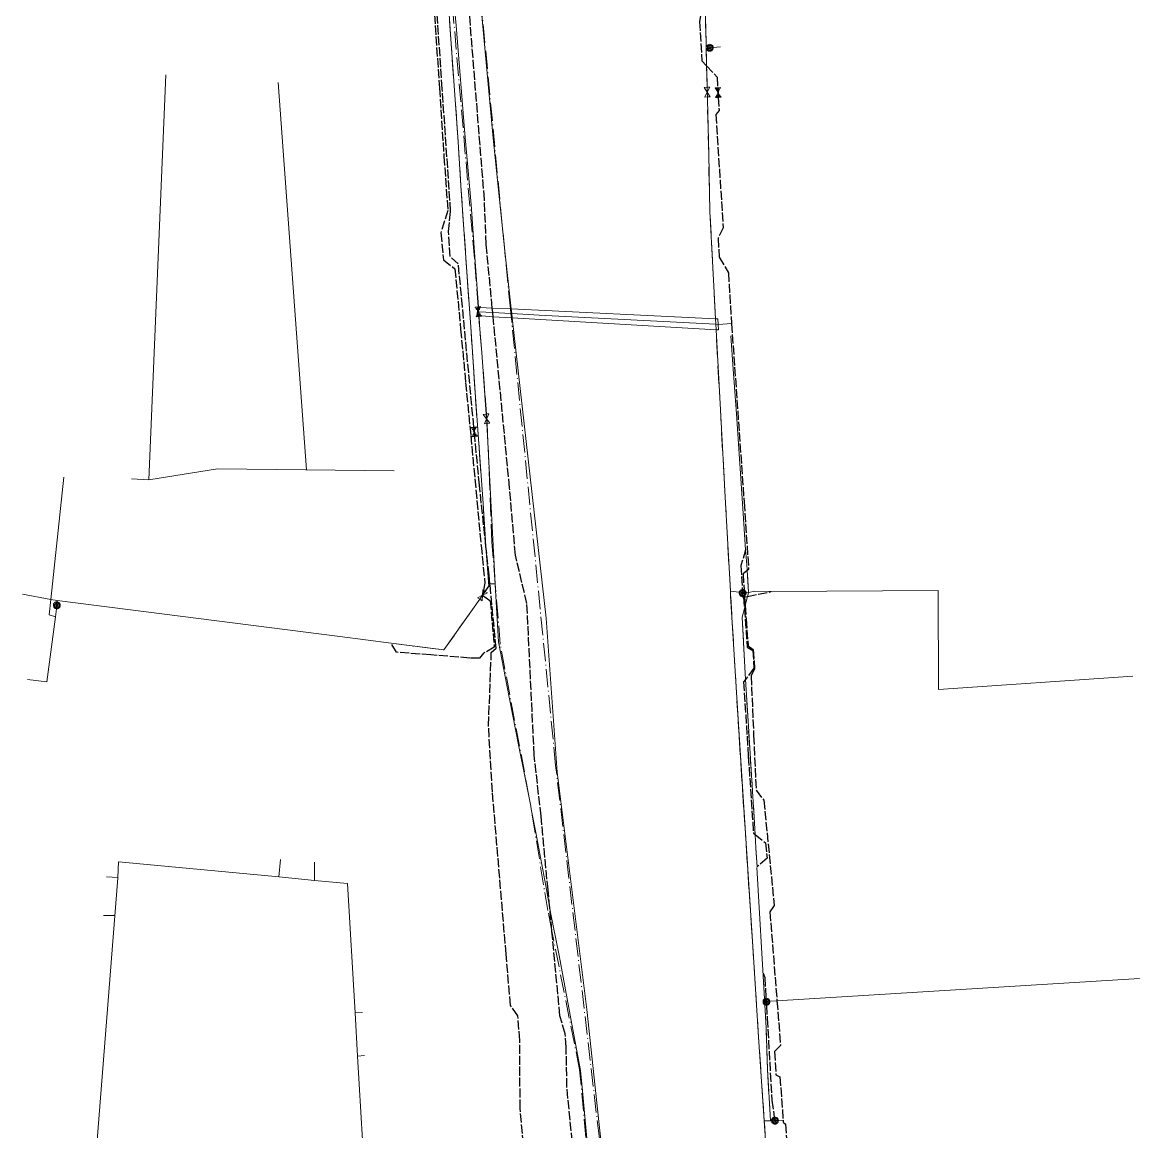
# Model space of a CAD drawing. Header units: metres. Extents: x 105265 to 106214, y 111498 to 118425.
# Drawn here: x 105817.4 to 105973.4, y 117276.9 to 117431.8 of the extents above; entities that cross this region are included whole.
import ezdxf

# ---------------------------------------------------------------- set-up
doc = ezdxf.new("R2010")
doc.units = ezdxf.units.M
doc.linetypes.add('DASHDOT', pattern=[3.556, 2.54, -0.508, 0, -0.508])
doc.linetypes.add('DASHED', pattern=[1.524, 1.27, -0.254])
for name, color, linetype, lineweight in [('30-RED-VANTI-EXIST', 52, 'CONTINUOUS', 13), ('30-RED-VANTI-PROY', 2, 'DASHED', 25), ('30-RED-VANTI-RETIRO', 8, 'DASHDOT', 13), ('30-RED-VANTI-SINCLAS', 9, 'CONTINUOUS', 5)]:
    doc.layers.add(name, color=color, linetype=linetype, lineweight=lineweight)

msp = doc.modelspace()

# ---------------------------------------------------------------- linework, layer by layer
at = {"layer": '30-RED-VANTI-EXIST'}
for points in [[(105881.0763, 117392.0523), (105880.5865, 117398.9737), (105880.0519, 117406.3387), (105879.1589, 117416.7499), (105878.7193, 117422.0229), (105877.9639, 117431.3305), (105876.9845, 117441.6505), (105876.2451, 117447.7645), (105875.658, 117452.6282)], [(105882.1441, 117358.5952), (105882.0235, 117360.2785), (105881.6831, 117365.2581), (105881.1397, 117372.9779), (105880.6733, 117379.4429), (105880.0083, 117389.2535), (105879.5119, 117396.2857), (105879.0597, 117402.9013), (105878.6323, 117408.9655), (105878.2735, 117415.0793), (105877.8877, 117420.3661), (105877.2355, 117429.4261), (105876.7753, 117436.4327), (105876.1145, 117445.8839), (105875.6858, 117452.2173)], [(105884.7629, 117399.8171), (105883.1371, 117415.6235), (105879.9959, 117449.9213)], [(105912.9443, 117425.7066), (105912.8609, 117429.0237), (105912.6776, 117435.9522)], [(105912.8939, 117428.1221), (105912.9122, 117428.1257)], [(105912.9122, 117428.1257), (105913.0549, 117428.1538)], [(105913.0549, 117428.1538), (105913.2346, 117428.1893)], [(105913.2346, 117428.1893), (105913.3937, 117428.2207), (105913.5452, 117428.2354)], [(105913.5452, 117428.2354), (105913.7277, 117428.2527)], [(105913.7277, 117428.2527), (105913.8717, 117428.2672)], [(105913.8717, 117428.2672), (105914.8755, 117428.3649)], [(105913.0196, 117422.7084), (105912.9443, 117425.7066)], [(105835.0887, 117367.8883), (105837.4535, 117424.4481)], [(105857.0749, 117369.3231), (105853.1083, 117423.3877)], [(105913.0357, 117422.0401), (105913.0196, 117422.7084)], [(105913.0368, 117422.0361), (105913.0357, 117422.0401)], [(105913.0495, 117421.3716), (105913.0368, 117422.0361)], [(105914.1838, 117390.3987), (105913.9431, 117394.9603), (105913.3997, 117405.3629), (105913.2333, 117413.3911), (105913.0569, 117420.9927), (105913.0495, 117421.3716)], [(105885.6721, 117391.7695), (105884.7629, 117399.8171)], [(105881.0807, 117391.9902), (105881.0763, 117392.0523)], [(105881.0848, 117391.9313), (105881.0807, 117391.9902)], [(105881.0931, 117391.8144), (105881.0848, 117391.9313)], [(105881.1016, 117391.6951), (105881.0931, 117391.8144)], [(105881.1112, 117391.5593), (105881.1016, 117391.6951)], [(105881.1166, 117391.4833), (105881.1112, 117391.5593)], [(105881.1258, 117391.3526), (105881.1137, 117391.3533)], [(105881.1258, 117391.3526), (105881.1166, 117391.4833)], [(105881.1294, 117391.302), (105881.1258, 117391.3526)], [(105883.0889, 117391.2489), (105881.1258, 117391.3526)], [(105881.1358, 117391.2112), (105881.1294, 117391.302)], [(105881.1454, 117391.0754), (105881.1358, 117391.2112)], [(105881.1539, 117390.956), (105881.1454, 117391.0754)], [(105881.1621, 117390.8391), (105881.1539, 117390.956)], [(105881.1647, 117390.8023), (105881.1621, 117390.8391)], [(105881.1707, 117390.7181), (105881.1647, 117390.8023)], [(105881.5414, 117385.6886), (105881.2573, 117389.4941), (105881.1707, 117390.7181)], [(105885.6247, 117391.1148), (105883.0889, 117391.2489)], [(105885.7467, 117391.1084), (105885.6247, 117391.1148)], [(105885.7467, 117391.1084), (105885.6721, 117391.7695)], [(105885.812, 117390.5309), (105885.7467, 117391.1084)], [(105914.2249, 117389.6189), (105889.5781, 117390.9059), (105885.7467, 117391.1084)], [(105902.9359, 117228.4556), (105902.5695, 117234.9219), (105896.2285, 117293.9471), (105892.0765, 117327.0901), (105890.5517, 117348.5775), (105885.812, 117390.5309)], [(105914.2249, 117389.6189), (105914.1838, 117390.3987)], [(105914.2645, 117388.8696), (105914.2629, 117388.8993), (105914.2249, 117389.6189)], [(105914.5713, 117389.6008), (105914.2249, 117389.6189)], [(105916.4286, 117389.7164), (105914.5887, 117389.5999), (105914.5713, 117389.6008)], [(105916.2667, 117352.3669), (105915.5895, 117364.6685), (105914.8681, 117377.6583), (105914.2645, 117388.8696)], [(105918.3977, 117358.1393), (105918.0487, 117363.2225), (105917.1067, 117377.1145), (105916.6507, 117383.3713), (105916.3069, 117388.0277)], [(105882.1827, 117377.0967), (105881.5414, 117385.6886)], [(105882.2325, 117376.4299), (105882.1827, 117377.0967)], [(105882.268, 117375.7616), (105882.2325, 117376.4299)], [(105882.4053, 117373.1831), (105882.268, 117375.7616)], [(105883.4424, 117353.3933), (105882.8883, 117364.1065), (105882.4053, 117373.1831)], [(105869.3203, 117369.1595), (105844.6513, 117369.4595), (105835.0887, 117367.8883)], [(105821.3869, 117351.2057), (105823.2021, 117368.2865)], [(105835.0887, 117367.8883), (105832.6339, 117368.0497)], [(105882.5403, 117353.0625), (105882.1441, 117358.5952)], [(105918.6046, 117355.229), (105918.5905, 117355.4573), (105918.4261, 117357.6661), (105918.3977, 117358.1393)], [(105918.792, 117352.1993), (105918.6046, 117355.229)], [(105888.3885, 117322.3275), (105887.6171, 117326.3017), (105886.6625, 117330.9167), (105885.0683, 117339.2507), (105883.8945, 117345.2847), (105883.4477, 117353.2907), (105883.4424, 117353.3933)], [(105817.4111, 117351.9643), (105821.3869, 117351.2057)], [(105881.2709, 117351.2465), (105881.6565, 117351.7925)], [(105920.9989, 117278.3942), (105920.1971, 117290.1405), (105919.3355, 117303.5001), (105918.3525, 117318.5577), (105917.3307, 117334.4877), (105916.3037, 117351.7061), (105916.2667, 117352.3669)], [(105917.5116, 117352.2424), (105916.2667, 117352.3669)], [(105917.6572, 117352.2195), (105917.6129, 117352.2323), (105917.5116, 117352.2424)], [(105917.8341, 117352.1663), (105917.6572, 117352.2195)], [(105917.9565, 117352.1298), (105917.8341, 117352.1663)], [(105918.1316, 117352.0776), (105917.9565, 117352.1298)], [(105918.2095, 117352.0898), (105918.1365, 117352.0761), (105918.1316, 117352.0776)], [(105918.3153, 117352.1097), (105918.2095, 117352.0898)], [(105918.459, 117352.1367), (105918.3153, 117352.1097)], [(105918.3264, 117350.3553), (105918.6601, 117351.6355)], [(105918.792, 117352.1993), (105918.459, 117352.1367)], [(105918.6601, 117351.6355), (105918.7949, 117352.1525), (105918.792, 117352.1993)], [(105921.9719, 117352.2993), (105919.6863, 117352.3673), (105918.792, 117352.1993)], [(105921.9719, 117352.2993), (105945.2519, 117352.4537), (105945.3435, 117338.6517), (105972.4443, 117340.5127)], [(105822.0203, 117348.7999), (105821.1573, 117349.0451), (105821.3869, 117351.2057)], [(105821.3869, 117351.2057), (105822.2573, 117351.0397)], [(105822.1832, 117350.0478), (105822.2069, 117350.2291)], [(105822.2069, 117350.2291), (105822.2273, 117350.3855), (105822.2345, 117350.5431)], [(105822.2345, 117350.5431), (105822.2429, 117350.7253)], [(105822.2429, 117350.7253), (105822.2496, 117350.8705)], [(105822.2496, 117350.8705), (105822.2573, 117351.0397)], [(105822.2573, 117351.0397), (105861.7179, 117346.0281), (105868.9195, 117345.0833)], [(105868.9195, 117345.0833), (105876.2641, 117344.1579), (105881.2709, 117351.2465)], [(105918.2234, 117349.9604), (105918.3264, 117350.3553)], [(105818.1093, 117340.0501), (105820.8325, 117339.6991), (105822.0203, 117348.7999)], [(105822.0203, 117348.7999), (105822.1645, 117349.9042)], [(105822.1645, 117349.9042), (105822.1832, 117350.0478)], [(105918.3741, 117340.0541), (105918.2717, 117341.7453), (105917.9081, 117348.7509), (105918.2234, 117349.9604)], [(105919.7238, 117318.3798), (105919.6465, 117319.9583), (105919.2059, 117326.6945), (105918.7259, 117334.2437), (105918.3741, 117340.0541)], [(105891.0425, 117308.1219), (105890.5059, 117311.2245), (105889.0793, 117318.6523), (105888.4631, 117321.9435), (105888.3885, 117322.3275)], [(105920.0091, 117313.8973), (105919.8133, 117316.5519), (105919.7238, 117318.3798)], [(105830.7331, 117312.3705), (105830.8191, 117314.5653), (105853.2233, 117312.4607)], [(105853.4527, 117314.8811), (105853.2233, 117312.4607)], [(105858.1971, 117314.5073), (105858.2229, 117311.9905)], [(105921.0148, 117295.4267), (105919.9799, 117313.7901)], [(105827.3343, 117269.2119), (105830.7319, 117312.3403), (105830.7331, 117312.3705)], [(105829.1815, 117312.4783), (105830.7331, 117312.3705)], [(105853.2233, 117312.4607), (105858.2229, 117311.9905)], [(105858.2229, 117311.9905), (105862.8105, 117311.5595), (105863.8617, 117293.4761)], [(105898.3088, 117248.0384), (105898.0101, 117251.8047), (105897.0413, 117265.0477), (105896.4991, 117272.8959), (105895.6249, 117282.5869), (105895.3597, 117285.4467), (105894.0455, 117292.4273), (105892.3657, 117301.4785), (105891.1473, 117307.5163), (105891.0425, 117308.1219)], [(105828.7225, 117307.1047), (105830.3147, 117307.0641)], [(105973.4057, 117298.2921), (105922.7688, 117295.1693)], [(105921.0262, 117295.231), (105921.0148, 117295.4267)], [(105921.0498, 117294.8122), (105921.0262, 117295.231)], [(105921.0608, 117294.6174), (105921.0498, 117294.8122)], [(105921.2431, 117291.3837), (105921.0608, 117294.6174)], [(105921.455, 117295.0883), (105921.2606, 117295.0763)], [(105921.64, 117295.0997), (105921.455, 117295.0883)], [(105921.7863, 117295.1087), (105921.64, 117295.0997)], [(105922.7688, 117295.1693), (105921.7863, 117295.1087)], [(105864.9167, 117293.5477), (105863.8617, 117293.4761)], [(105863.8617, 117293.4761), (105864.2115, 117287.4571)], [(105921.8643, 117278.4569), (105921.4257, 117285.6379), (105921.2431, 117291.3837)], [(105865.1655, 117287.5227), (105864.2115, 117287.4571)], [(105864.2115, 117287.4571), (105864.8947, 117275.7067)], [(105920.9953, 117278.3941), (105920.9989, 117278.3942)], [(105920.9989, 117278.3942), (105922.0006, 117278.4278)], [(105924.2702, 117219.9787), (105923.9763, 117226.1135), (105923.4231, 117237.6371), (105922.8155, 117249.2295), (105922.1247, 117261.0241), (105921.1859, 117275.6553), (105920.9989, 117278.3942)], [(105922.0006, 117278.4278), (105922.1456, 117278.4327)], [(105922.1456, 117278.4327), (105922.328, 117278.4388)], [(105922.328, 117278.4388), (105922.4588, 117278.4432)], [(105922.4588, 117278.4432), (105922.4859, 117278.4441), (105922.6432, 117278.454)], [(105922.6432, 117278.454), (105922.8259, 117278.4655)], [(105922.8259, 117278.4655), (105922.9706, 117278.4746)], [(105922.9706, 117278.4746), (105923.6256, 117278.516)]]:
    msp.add_lwpolyline(points, dxfattribs=at)
at = {"layer": '30-RED-VANTI-PROY'}
for points in [[(105883.0268, 117391.8966), (105882.1765, 117400.7679), (105881.9243, 117407.0547), (105878.8975, 117444.6351), (105879.1011, 117447.0931), (105878.9751, 117449.0347), (105878.4405, 117450.8797), (105878.1051, 117456.3279), (105877.4629, 117466.4137), (105876.2873, 117483.8307), (105876.226, 117484.7268)], [(105872.9794, 117461.8705), (105873.4567, 117454.6985), (105874.6235, 117437.4031), (105875.6457, 117422.5957), (105876.2687, 117413.0503), (105876.8185, 117405.5005), (105875.8417, 117402.3899), (105876.1989, 117398.6291), (105877.8049, 117397.3845), (105878.6071, 117388.9323), (105879.2915, 117381.5151), (105880.0171, 117374.1031), (105881.4611, 117358.7483), (105881.9939, 117353.4757), (105881.7981, 117352.4988)], [(105880.451, 117375.2721), (105878.8515, 117392.0849), (105878.2821, 117398.0411), (105877.1509, 117399.0689), (105876.9057, 117402.5741), (105877.2115, 117405.4015), (105876.0391, 117422.4923), (105874.3097, 117447.7405), (105873.3905, 117461.8967)], [(105912.6776, 117435.9522), (105911.9703, 117431.8813), (105912.2997, 117426.3903), (105912.9443, 117425.7066)], [(105912.9443, 117425.7066), (105914.4167, 117424.1449), (105914.5018, 117422.6393)], [(105914.5018, 117422.6393), (105914.5087, 117422.5185)], [(105914.5087, 117422.5185), (105914.5153, 117422.4013)], [(105914.5153, 117422.4013), (105914.522, 117422.2821)], [(105914.522, 117422.2821), (105914.5297, 117422.1465)], [(105914.5297, 117422.1465), (105914.5388, 117421.9846)], [(105914.5388, 117421.9846), (105914.5402, 117421.9599)], [(105914.5402, 117421.9599), (105914.5494, 117421.7984)], [(105914.5773, 117421.3054), (105914.6809, 117419.4725), (105914.2337, 117418.9189), (105915.2551, 117403.0995), (105914.5361, 117401.6307), (105914.7139, 117399.0021), (105915.9791, 117396.8063), (105916.4286, 117389.7164)], [(105914.5494, 117421.7984), (105914.5571, 117421.6626)], [(105914.5571, 117421.6626), (105914.5638, 117421.5433)], [(105914.5638, 117421.5433), (105914.5704, 117421.4264)], [(105914.5704, 117421.4264), (105914.5773, 117421.3054)], [(105883.0889, 117391.2489), (105883.0268, 117391.8966)], [(105883.1428, 117390.6868), (105883.0889, 117391.2489)], [(105891.0425, 117308.1219), (105890.8041, 117310.6451), (105889.8261, 117320.9651), (105888.8807, 117329.4449), (105887.8571, 117350.6267), (105886.2523, 117357.4055), (105885.4331, 117366.7929), (105883.1428, 117390.6868)], [(105916.4286, 117389.7164), (105916.4285, 117389.7071), (105918.1781, 117364.7947), (105918.8099, 117355.3907), (105918.6046, 117355.229)], [(105880.4624, 117375.1516), (105880.451, 117375.2721)], [(105880.4735, 117375.0349), (105880.4624, 117375.1516)], [(105880.4848, 117374.9159), (105880.4735, 117375.0349)], [(105880.4977, 117374.7807), (105880.4848, 117374.9159)], [(105880.5102, 117374.6493), (105880.4977, 117374.7807)], [(105880.5179, 117374.5681), (105880.5102, 117374.6493)], [(105880.5308, 117374.4334), (105880.5179, 117374.5681)], [(105880.5436, 117374.298), (105880.5308, 117374.4334)], [(105880.5549, 117374.1791), (105880.5436, 117374.298)], [(105880.566, 117374.0624), (105880.5549, 117374.1791)], [(105880.5775, 117373.9419), (105880.566, 117374.0624)], [(105882.1441, 117358.5952), (105881.2245, 117367.1411), (105880.5775, 117373.9419)], [(105882.6895, 117353.3971), (105882.5729, 117354.6099), (105882.1441, 117358.5952)], [(105918.3977, 117358.1393), (105917.7219, 117355.9273), (105917.9288, 117352.5795)], [(105918.6046, 117355.229), (105918.0287, 117354.7751), (105918.1795, 117352.5365)], [(105882.0419, 117352.3384), (105882.5839, 117353.1063), (105882.6125, 117353.3923), (105882.6895, 117353.3971)], [(105900.6789, 117167.5197), (105900.4445, 117169.3547), (105900.7415, 117170.9163), (105899.2231, 117182.9159), (105895.7885, 117191.5735), (105894.8381, 117207.3105), (105893.0293, 117224.8273), (105891.7749, 117230.7431), (105890.1563, 117246.5495), (105890.7427, 117248.3609), (105890.5759, 117250.5179), (105889.5727, 117250.8435), (105886.9125, 117280.1449), (105886.8453, 117289.6483), (105886.6049, 117293.0969), (105885.5551, 117294.5311), (105884.9605, 117301.6723), (105883.0403, 117324.3557), (105882.4979, 117333.5879), (105882.8893, 117343.7999), (105883.5559, 117344.3865), (105882.6895, 117353.3971)], [(105882.6895, 117353.3971), (105883.4287, 117353.4433)], [(105881.6565, 117351.7925), (105882.7331, 117351.0041), (105883.3009, 117344.5295), (105881.7877, 117343.6845), (105881.2551, 117343.0189), (105879.8683, 117343.0219), (105874.4579, 117343.4729), (105869.6693, 117343.8257), (105868.9195, 117345.0833)], [(105881.7981, 117352.4988), (105881.6565, 117351.7925)], [(105881.6565, 117351.7925), (105882.0419, 117352.3384)], [(105917.9288, 117352.5795), (105917.9377, 117352.4343)], [(105917.9377, 117352.4343), (105917.9483, 117352.2517)], [(105917.9483, 117352.2517), (105917.9565, 117352.1298)], [(105917.9565, 117352.1298), (105917.9684, 117351.9384)], [(105917.9684, 117351.9384), (105917.9797, 117351.7552)], [(105917.9797, 117351.7552), (105917.9886, 117351.6104)], [(105918.1795, 117352.5365), (105918.1914, 117352.3585)], [(105918.1914, 117352.3585), (105918.2095, 117352.0898)], [(105918.2095, 117352.0898), (105918.2247, 117351.8648)], [(105918.2247, 117351.8648), (105918.2367, 117351.686)], [(105918.2367, 117351.686), (105918.2458, 117351.5507)], [(105918.2458, 117351.5507), (105918.6601, 117351.6355)], [(105918.6601, 117351.6355), (105920.1719, 117351.9447), (105921.9719, 117352.2993)], [(105917.9886, 117351.6104), (105917.9955, 117351.4995), (105918.2458, 117351.5507)], [(105918.1095, 117351.5195), (105918.2234, 117349.9604)], [(105918.2458, 117351.5507), (105918.3264, 117350.3553)], [(105918.3264, 117350.3553), (105918.4539, 117348.4613), (105918.7513, 117344.7179), (105919.4653, 117344.2253), (105919.6537, 117341.5419), (105919.1669, 117340.5271), (105919.5105, 117332.2063), (105919.8553, 117324.5743), (105920.9355, 117323.1641), (105922.3903, 117308.4633), (105921.7803, 117307.5803), (105922.7688, 117295.1693)], [(105918.2234, 117349.9604), (105918.6205, 117344.5263), (105919.3797, 117344.0905), (105919.5601, 117341.6159), (105918.3741, 117340.0541)], [(105918.3741, 117340.0541), (105918.1137, 117339.7111), (105918.7651, 117329.2971), (105919.4915, 117318.5649), (105919.7238, 117318.3798)], [(105919.7238, 117318.3798), (105921.1595, 117317.2357), (105921.3855, 117315.0985), (105920.0091, 117313.8973)], [(105891.3453, 117304.9179), (105891.0425, 117308.1219)], [(105907.1175, 117156.4387), (105906.2593, 117160.6663), (105903.8595, 117177.3063), (105902.0827, 117193.3551), (105900.1225, 117214.2681), (105898.2179, 117233.6949), (105897.0253, 117246.4337), (105896.2049, 117254.0261), (105894.3421, 117273.9695), (105893.4367, 117283.1109), (105893.3395, 117288.6877), (105893.1927, 117290.5817), (105892.4647, 117293.0731), (105891.3453, 117304.9179)], [(105920.8409, 117299.0521), (105921.0583, 117298.4379), (105921.2343, 117295.5176)], [(105921.2343, 117295.5176), (105921.2431, 117295.3715)], [(105921.2431, 117295.3715), (105921.2543, 117295.1864)], [(105921.2543, 117295.1864), (105921.2606, 117295.0763)], [(105921.2606, 117295.0763), (105921.2726, 117294.8823)], [(105921.2726, 117294.8823), (105921.2837, 117294.6973)], [(105921.2837, 117294.6973), (105921.2925, 117294.5513)], [(105921.2925, 117294.5513), (105921.4025, 117292.7265), (105922.0623, 117281.2931), (105922.3924, 117278.9204)], [(105922.7688, 117295.1693), (105923.2671, 117288.9141), (105922.4163, 117288.0823), (105922.6335, 117284.8349), (105923.1893, 117284.5707), (105923.6256, 117278.516)], [(105922.3924, 117278.9204), (105922.4125, 117278.7762)], [(105922.4125, 117278.7762), (105922.4378, 117278.5944)], [(105922.4378, 117278.5944), (105922.4588, 117278.4432)], [(105922.4588, 117278.4432), (105922.4609, 117278.4283)], [(105923.6256, 117278.516), (105923.6477, 117278.2143), (105923.9657, 117277.9453), (105924.1305, 117275.6421), (105923.8281, 117274.7735), (105924.5541, 117263.9983), (105924.2789, 117263.1957), (105924.5009, 117259.9219), (105924.8835, 117259.4217), (105926.3413, 117236.0693), (105927.1413, 117223.5353), (105926.8951, 117221.8733), (105927.0105, 117219.9561), (105926.8931, 117219.5745)]]:
    msp.add_lwpolyline(points, dxfattribs=at)
at = {"layer": '30-RED-VANTI-RETIRO'}
for points in [[(105882.1441, 117358.5952), (105882.0235, 117360.2785), (105881.6831, 117365.2581), (105881.1397, 117372.9779), (105880.6733, 117379.4429), (105880.0083, 117389.2535), (105879.5119, 117396.2857), (105879.0597, 117402.9013), (105878.6323, 117408.9655), (105878.2735, 117415.0793), (105877.8877, 117420.3661), (105877.2355, 117429.4261), (105876.7753, 117436.4327), (105876.1145, 117445.8839), (105875.6858, 117452.2173)], [(105881.0474, 117392.0489), (105880.5209, 117398.8273), (105876.4759, 117445.4289), (105875.6858, 117452.2173)], [(105884.7629, 117399.8171), (105879.9959, 117449.9213)], [(105912.9443, 117425.7066), (105912.8609, 117429.0237), (105912.6776, 117435.9522)], [(105913.0196, 117422.7084), (105912.9443, 117425.7066)], [(105913.0357, 117422.0401), (105913.0196, 117422.7084)], [(105913.0368, 117422.0361), (105913.0357, 117422.0401)], [(105913.0495, 117421.3716), (105913.0368, 117422.0361)], [(105914.1838, 117390.3987), (105913.9431, 117394.9603), (105913.3997, 117405.3629), (105913.2333, 117413.3911), (105913.0569, 117420.9927), (105913.0495, 117421.3716)], [(105885.5593, 117391.7749), (105884.7629, 117399.8171)], [(105881.0518, 117391.9916), (105881.0474, 117392.0489)], [(105881.0568, 117391.928), (105881.0518, 117391.9916)], [(105881.0658, 117391.8112), (105881.0568, 117391.928)], [(105881.0751, 117391.6919), (105881.0658, 117391.8112)], [(105881.0856, 117391.5563), (105881.0751, 117391.6919)], [(105881.0952, 117391.4336), (105881.0856, 117391.5563)], [(105881.1026, 117391.3378), (105881.0952, 117391.4336)], [(105881.1126, 117391.2084), (105881.1026, 117391.3378)], [(105881.1232, 117391.0728), (105881.1126, 117391.2084)], [(105881.1324, 117390.9535), (105881.1232, 117391.0728)], [(105881.1415, 117390.8366), (105881.1324, 117390.9535)], [(105881.1441, 117390.8035), (105881.1415, 117390.8366)], [(105881.1509, 117390.7158), (105881.1441, 117390.8035)], [(105881.5414, 117385.6886), (105881.1509, 117390.7158)], [(105885.6247, 117391.1148), (105885.5593, 117391.7749)], [(105885.6818, 117390.5385), (105885.6247, 117391.1148)], [(105902.9359, 117228.4556), (105902.2953, 117235.8483), (105900.0979, 117257.7735), (105891.8709, 117328.0425), (105885.6818, 117390.5385)], [(105914.2249, 117389.6189), (105914.1838, 117390.3987)], [(105914.2645, 117388.8696), (105914.2629, 117388.8993), (105914.2249, 117389.6189)], [(105916.2667, 117352.3669), (105915.5895, 117364.6685), (105914.8681, 117377.6583), (105914.2645, 117388.8696)], [(105882.2085, 117377.0998), (105881.5414, 117385.6886)], [(105882.2562, 117376.4852), (105882.2085, 117377.0998)], [(105882.2638, 117376.388), (105882.2562, 117376.4852)], [(105882.2997, 117375.7653), (105882.2859, 117376.1033), (105882.2638, 117376.388)], [(105882.4053, 117373.1831), (105882.2997, 117375.7653)], [(105883.4424, 117353.3933), (105882.9775, 117359.1863), (105882.4053, 117373.1831)], [(105882.5403, 117353.0625), (105882.1441, 117358.5952)], [(105918.6046, 117355.229), (105918.5905, 117355.4573), (105918.4261, 117357.6661), (105918.3977, 117358.1393)], [(105918.792, 117352.1993), (105918.6046, 117355.229)], [(105888.3885, 117322.3275), (105888.1915, 117323.5287), (105884.1183, 117344.9713), (105883.4424, 117353.3933)], [(105881.2709, 117351.2465), (105881.6565, 117351.7925)], [(105920.9989, 117278.3942), (105920.1971, 117290.1405), (105919.3355, 117303.5001), (105918.3525, 117318.5577), (105917.3307, 117334.4877), (105916.3037, 117351.7061), (105916.2667, 117352.3669)], [(105917.5116, 117352.2424), (105916.2667, 117352.3669)], [(105917.6572, 117352.2195), (105917.6129, 117352.2323), (105917.5116, 117352.2424)], [(105917.8341, 117352.1663), (105917.6572, 117352.2195)], [(105917.9565, 117352.1298), (105917.8341, 117352.1663)], [(105918.1316, 117352.0776), (105917.9565, 117352.1298)], [(105918.2095, 117352.0898), (105918.1365, 117352.0761), (105918.1316, 117352.0776)], [(105918.3153, 117352.1097), (105918.2095, 117352.0898)], [(105918.459, 117352.1367), (105918.3153, 117352.1097)], [(105918.3264, 117350.3553), (105918.6601, 117351.6355)], [(105918.792, 117352.1993), (105918.459, 117352.1367)], [(105918.6601, 117351.6355), (105918.7949, 117352.1525), (105918.792, 117352.1993)], [(105921.9719, 117352.2993), (105919.6863, 117352.3673), (105918.792, 117352.1993)], [(105868.9195, 117345.0833), (105876.2641, 117344.1579), (105881.2709, 117351.2465)], [(105918.2234, 117349.9604), (105918.3264, 117350.3553)], [(105918.3741, 117340.0541), (105918.2717, 117341.7453), (105917.9081, 117348.7509), (105918.2234, 117349.9604)], [(105919.7238, 117318.3798), (105919.6465, 117319.9583), (105919.2059, 117326.6945), (105918.7259, 117334.2437), (105918.3741, 117340.0541)], [(105891.3453, 117304.9179), (105890.7763, 117307.7687), (105888.3885, 117322.3275)], [(105920.0091, 117313.8973), (105919.8133, 117316.5519), (105919.7238, 117318.3798)], [(105898.3088, 117248.0384), (105897.7307, 117254.9491), (105896.7665, 117268.8305), (105895.2091, 117285.5603), (105891.3453, 117304.9179)], [(105921.0226, 117295.432), (105920.8265, 117299.0341)], [(105921.033, 117295.2411), (105921.0226, 117295.432)], [(105921.0568, 117294.8047), (105921.033, 117295.2411)], [(105921.0672, 117294.6138), (105921.0568, 117294.8047)], [(105921.2431, 117291.3837), (105921.0672, 117294.6138)], [(105921.8643, 117278.4569), (105921.4257, 117285.6379), (105921.2431, 117291.3837)], [(105924.2702, 117219.9787), (105923.9763, 117226.1135), (105923.4231, 117237.6371), (105922.8155, 117249.2295), (105922.1247, 117261.0241), (105921.1859, 117275.6553), (105920.9989, 117278.3942)]]:
    msp.add_lwpolyline(points, dxfattribs=at)
at = {"layer": '30-RED-VANTI-SINCLAS'}
for points in [[(105913.3879, 117428.7127), (105913.3096, 117428.7063), (105913.2333, 117428.6874), (105913.1611, 117428.6565), (105913.0948, 117428.6144), (105913.0361, 117428.5621), (105912.9867, 117428.501), (105912.9477, 117428.4328), (105912.9202, 117428.3592), (105912.9049, 117428.2821), (105912.9022, 117428.2036), (105912.9122, 117428.1257)], [(105912.9122, 117428.1257), (105912.9356, 117428.0478), (105912.9717, 117427.9748), (105913.0195, 117427.909), (105913.0776, 117427.852), (105913.1444, 117427.8055), (105913.218, 117427.7708), (105913.2964, 117427.7489), (105913.3773, 117427.7403), (105913.4585, 117427.7454), (105913.5377, 117427.764), (105913.6127, 117427.7955), (105913.6814, 117427.8392), (105913.7419, 117427.8936), (105913.7924, 117427.9574), (105913.8316, 117428.0287), (105913.8583, 117428.1056), (105913.8718, 117428.1859), (105913.8717, 117428.2672)], [(105913.3879, 117428.5671), (105913.3328, 117428.5626), (105913.2792, 117428.5493), (105913.2285, 117428.5275), (105913.1819, 117428.4977), (105913.1408, 117428.4609), (105913.1061, 117428.4179), (105913.0789, 117428.3698), (105913.0597, 117428.318), (105913.0492, 117428.2638), (105913.0476, 117428.2086), (105913.0549, 117428.1538)], [(105913.0549, 117428.1538), (105913.0716, 117428.0995), (105913.097, 117428.0487), (105913.1306, 117428.0028), (105913.1713, 117427.9631), (105913.218, 117427.9308), (105913.2695, 117427.9066), (105913.3242, 117427.8914), (105913.3807, 117427.8855), (105913.4375, 117427.889), (105913.4928, 117427.9019), (105913.5452, 117427.9239), (105913.5933, 117427.9542), (105913.6356, 117427.9921), (105913.6711, 117428.0365), (105913.6987, 117428.0862), (105913.7176, 117428.1398), (105913.7274, 117428.1958), (105913.7277, 117428.2527)], [(105913.3879, 117428.3843), (105913.3621, 117428.3821), (105913.337, 117428.3758), (105913.3132, 117428.3654), (105913.2915, 117428.3513), (105913.2724, 117428.3338), (105913.2564, 117428.3135), (105913.2439, 117428.2908), (105913.2353, 117428.2663), (105913.2309, 117428.2408), (105913.2306, 117428.2149), (105913.2346, 117428.1893)], [(105913.2346, 117428.1893), (105913.2433, 117428.1633), (105913.2564, 117428.1392), (105913.2735, 117428.1177), (105913.2941, 117428.0995), (105913.3175, 117428.0851), (105913.343, 117428.0751), (105913.3699, 117428.0696), (105913.3973, 117428.0688), (105913.4245, 117428.0729), (105913.4505, 117428.0815), (105913.4747, 117428.0946), (105913.4962, 117428.1117), (105913.5144, 117428.1322), (105913.5288, 117428.1556), (105913.5389, 117428.1811), (105913.5444, 117428.208), (105913.5452, 117428.2354)], [(105913.8717, 117428.2672), (105913.8584, 117428.3463), (105913.8324, 117428.4221), (105913.7942, 117428.4926), (105913.7449, 117428.5558), (105913.686, 117428.6102), (105913.6189, 117428.654), (105913.5455, 117428.6863), (105913.4678, 117428.706), (105913.3879, 117428.7127)], [(105913.7277, 117428.2527), (105913.7186, 117428.3084), (105913.7005, 117428.3619), (105913.6738, 117428.4117), (105913.6393, 117428.4564), (105913.5978, 117428.4947), (105913.5506, 117428.5257), (105913.4989, 117428.5485), (105913.4442, 117428.5624), (105913.3879, 117428.5671)], [(105913.5452, 117428.2354), (105913.5414, 117428.2617), (105913.5334, 117428.2869), (105913.5212, 117428.3104), (105913.5053, 117428.3316), (105913.4861, 117428.3498), (105913.4641, 117428.3645), (105913.4399, 117428.3754), (105913.4143, 117428.382), (105913.3879, 117428.3843)], [(105912.6073, 117422.6819), (105913.0196, 117422.7084)], [(105913.0357, 117422.0401), (105912.6073, 117422.6819)], [(105913.0357, 117422.0401), (105912.6929, 117421.3487)], [(105913.0196, 117422.7084), (105913.3771, 117422.7313), (105913.0357, 117422.0401)], [(105913.0368, 117422.0361), (105913.0357, 117422.0401)], [(105913.0495, 117421.3716), (105913.4627, 117421.3981), (105913.0368, 117422.0361)], [(105914.1965, 117422.4985), (105914.1189, 117422.6147), (105914.5018, 117422.6393)], [(105914.5087, 117422.5185), (105914.1965, 117422.4985)], [(105914.3479, 117422.2709), (105914.2715, 117422.3857), (105914.5153, 117422.4013)], [(105914.522, 117422.2821), (105914.3479, 117422.2709)], [(105914.4349, 117422.1403), (105914.5297, 117422.1465)], [(105914.5388, 117421.9846), (105914.4349, 117422.1403)], [(105914.5402, 117421.9599), (105914.4573, 117421.7925)], [(105914.5018, 117422.6393), (105914.8887, 117422.6641), (105914.8267, 117422.5389), (105914.5087, 117422.5185)], [(105914.5153, 117422.4013), (105914.7667, 117422.4175), (105914.7055, 117422.2939), (105914.522, 117422.2821)], [(105914.5297, 117422.1465), (105914.6359, 117422.1533), (105914.5467, 117421.9729)], [(105914.5467, 117421.9729), (105914.5388, 117421.9846)], [(105914.5467, 117421.9729), (105914.5402, 117421.9599)], [(105914.5494, 117421.7984), (105914.6583, 117421.8053), (105914.5467, 117421.9729)], [(105912.6929, 117421.3487), (105913.0495, 117421.3716)], [(105914.2665, 117421.4069), (105914.2045, 117421.2815), (105914.5773, 117421.3054)], [(105914.5704, 117421.4264), (105914.2665, 117421.4069)], [(105914.3877, 117421.6517), (105914.3265, 117421.5281), (105914.5638, 117421.5433)], [(105914.5571, 117421.6626), (105914.3877, 117421.6517)], [(105914.4573, 117421.7925), (105914.5494, 117421.7984)], [(105914.5638, 117421.5433), (105914.8217, 117421.5599), (105914.7453, 117421.6747), (105914.5571, 117421.6626)], [(105914.5773, 117421.3054), (105914.9743, 117421.3309), (105914.8967, 117421.4473), (105914.5704, 117421.4264)], [(105880.6939, 117391.8851), (105880.6101, 117391.9971), (105881.0474, 117392.0489)], [(105880.9872, 117391.9198), (105880.6939, 117391.8851)], [(105880.8225, 117390.7989), (105880.7673, 117390.6703), (105881.1509, 117390.7158)], [(105880.8573, 117391.6661), (105880.7749, 117391.7767), (105880.9753, 117391.8004)], [(105880.9548, 117390.8145), (105880.8225, 117390.7989)], [(105880.963, 117391.6786), (105880.8573, 117391.6661)], [(105880.8908, 117390.9576), (105880.8759, 117390.9231), (105880.8875, 117390.9245)], [(105880.8769, 117390.8191), (105880.8875, 117390.9245)], [(105880.9548, 117390.8145), (105880.8769, 117390.8191)], [(105880.8875, 117390.9245), (105880.8908, 117390.9576)], [(105880.8875, 117390.9245), (105881.1324, 117390.9535)], [(105880.8908, 117390.9576), (105880.963, 117391.6786)], [(105880.9305, 117391.0499), (105880.8908, 117390.9576)], [(105881.1232, 117391.0728), (105880.9305, 117391.0499)], [(105880.9513, 117391.5403), (105881.0856, 117391.5563)], [(105881.0717, 117391.3791), (105880.9513, 117391.5403)], [(105881.1415, 117390.8366), (105880.9548, 117390.8145)], [(105881.1441, 117390.8035), (105880.9548, 117390.8145)], [(105880.963, 117391.6786), (105880.9753, 117391.8004)], [(105881.0751, 117391.6919), (105880.963, 117391.6786)], [(105880.9753, 117391.8004), (105880.9872, 117391.9198)], [(105880.9753, 117391.8004), (105881.0658, 117391.8112)], [(105880.9872, 117391.9198), (105880.9947, 117391.9943), (105881.0518, 117391.9916)], [(105881.0568, 117391.928), (105880.9872, 117391.9198)], [(105881.0717, 117391.3791), (105880.9923, 117391.1941)], [(105880.9923, 117391.1941), (105881.1126, 117391.2084)], [(105881.0474, 117392.0489), (105881.0763, 117392.0523)], [(105881.0518, 117391.9916), (105881.0807, 117391.9902)], [(105881.0848, 117391.9313), (105881.0568, 117391.928)], [(105881.0658, 117391.8112), (105881.0931, 117391.8144)], [(105881.0952, 117391.4336), (105881.0717, 117391.3791)], [(105881.1026, 117391.3378), (105881.0717, 117391.3791)], [(105881.1016, 117391.6951), (105881.0751, 117391.6919)], [(105881.0763, 117392.0523), (105881.3761, 117392.0879), (105881.3291, 117391.9782)], [(105881.0807, 117391.9902), (105881.3291, 117391.9782)], [(105881.3291, 117391.9782), (105881.3209, 117391.9593), (105881.0848, 117391.9313)], [(105881.0856, 117391.5563), (105881.1112, 117391.5593)], [(105881.0931, 117391.8144), (105881.2675, 117391.8351), (105881.2131, 117391.7083), (105881.1016, 117391.6951)], [(105881.1166, 117391.4833), (105881.0952, 117391.4336)], [(105881.1294, 117391.302), (105881.1026, 117391.3378)], [(105881.1112, 117391.5593), (105881.1513, 117391.5641), (105881.1166, 117391.4833)], [(105881.1126, 117391.2084), (105881.1358, 117391.2112)], [(105881.1454, 117391.0754), (105881.1232, 117391.0728)], [(105881.1358, 117391.2112), (105881.1923, 117391.2179), (105881.1294, 117391.302)], [(105881.1324, 117390.9535), (105881.1539, 117390.956)], [(105881.1621, 117390.8391), (105881.1415, 117390.8366)], [(105881.1647, 117390.8023), (105881.1441, 117390.8035)], [(105881.1539, 117390.956), (105881.3687, 117390.9815), (105881.2861, 117391.0921), (105881.1454, 117391.0754)], [(105881.1509, 117390.7158), (105881.1707, 117390.7181)], [(105881.518, 117390.7817), (105881.4497, 117390.8731), (105881.1621, 117390.8391)], [(105881.518, 117390.7817), (105881.1647, 117390.8023)], [(105881.1707, 117390.7181), (105881.5333, 117390.7611), (105881.518, 117390.7817)], [(105881.3291, 117391.9782), (105883.0268, 117391.8966)], [(105883.1428, 117390.6868), (105881.518, 117390.7817)], [(105883.0268, 117391.8966), (105885.5593, 117391.7749)], [(105885.6818, 117390.5385), (105883.1428, 117390.6868)], [(105885.5593, 117391.7749), (105885.6721, 117391.7695)], [(105885.6721, 117391.7695), (105914.1838, 117390.3987)], [(105885.812, 117390.5309), (105885.6818, 117390.5385)], [(105914.2645, 117388.8696), (105885.812, 117390.5309)], [(105914.1838, 117390.3987), (105914.5177, 117390.3827), (105914.5713, 117389.6008)], [(105914.5713, 117389.6008), (105914.6229, 117388.8487), (105914.2645, 117388.8696)], [(105881.7709, 117377.0479), (105882.1827, 117377.0967)], [(105882.2325, 117376.4299), (105881.7709, 117377.0479)], [(105882.1827, 117377.0967), (105882.2085, 117377.0998)], [(105882.2085, 117377.0998), (105882.5367, 117377.1387), (105882.2562, 117376.4852)], [(105880.1129, 117375.1101), (105880.0293, 117375.2221), (105880.451, 117375.2721)], [(105880.4624, 117375.1516), (105880.1129, 117375.1101)], [(105880.2765, 117374.8913), (105880.1939, 117375.0017), (105880.4735, 117375.0349)], [(105880.451, 117375.2721), (105880.7953, 117375.3129), (105880.7401, 117375.1845), (105880.4624, 117375.1516)], [(105880.4735, 117375.0349), (105880.6867, 117375.0601), (105880.6323, 117374.9333), (105880.4848, 117374.9159)], [(105882.2325, 117376.4299), (105881.9281, 117375.7213)], [(105881.9281, 117375.7213), (105882.268, 117375.7616)], [(105882.2562, 117376.4852), (105882.2325, 117376.4299)], [(105882.2638, 117376.388), (105882.2325, 117376.4299)], [(105882.2997, 117375.7653), (105882.6941, 117375.8121), (105882.2638, 117376.388)], [(105882.268, 117375.7616), (105882.2997, 117375.7653)], [(105880.2417, 117374.0239), (105880.1865, 117373.8955), (105880.5775, 117373.9419)], [(105880.566, 117374.0624), (105880.2417, 117374.0239)], [(105880.4848, 117374.9159), (105880.2765, 117374.8913)], [(105880.3495, 117374.2751), (105880.2951, 117374.1483), (105880.5549, 117374.1791)], [(105880.5436, 117374.298), (105880.3495, 117374.2751)], [(105880.3705, 117374.7655), (105880.4977, 117374.7807)], [(105880.4909, 117374.6043), (105880.3705, 117374.7655)], [(105880.4909, 117374.6043), (105880.4115, 117374.4193)], [(105880.4115, 117374.4193), (105880.5308, 117374.4334)], [(105880.5102, 117374.6493), (105880.4909, 117374.6043)], [(105880.5179, 117374.5681), (105880.4909, 117374.6043)], [(105880.4977, 117374.7807), (105880.5703, 117374.7893), (105880.5102, 117374.6493)], [(105880.5308, 117374.4334), (105880.6113, 117374.4429), (105880.5179, 117374.5681)], [(105880.5549, 117374.1791), (105880.7879, 117374.2067), (105880.7053, 117374.3171), (105880.5436, 117374.298)], [(105880.5775, 117373.9419), (105880.9525, 117373.9863), (105880.8689, 117374.0983), (105880.566, 117374.0624)], [(105881.2709, 117351.2465), (105880.9671, 117351.4463), (105881.6565, 117351.7925)], [(105881.6565, 117351.7925), (105881.6117, 117351.0223)], [(105881.7981, 117352.4988), (105881.7013, 117352.5625), (105881.6565, 117351.7925)], [(105881.6565, 117351.7925), (105882.3457, 117352.1385)], [(105882.0419, 117352.3384), (105881.7981, 117352.4988)], [(105882.3457, 117352.1385), (105882.0419, 117352.3384)], [(105917.5116, 117352.2424), (105917.4933, 117352.1604), (105917.4895, 117352.0765), (105917.5001, 117351.9931), (105917.525, 117351.9128), (105917.5633, 117351.838), (105917.6139, 117351.771), (105917.6753, 117351.7136), (105917.7457, 117351.6677), (105917.823, 117351.6346), (105917.9047, 117351.6153), (105917.9886, 117351.6104)], [(105917.9288, 117352.5795), (105917.849, 117352.5651), (105917.7727, 117352.5377), (105917.7021, 117352.4979), (105917.639, 117352.4469), (105917.5853, 117352.3862), (105917.5424, 117352.3174), (105917.5116, 117352.2424)], [(105917.6572, 117352.2195), (105917.6414, 117352.1663), (105917.6345, 117352.1113), (105917.6365, 117352.0558), (105917.6475, 117352.0015), (105917.6672, 117351.9496), (105917.695, 117351.9016), (105917.7303, 117351.8588), (105917.772, 117351.8222), (105917.8191, 117351.7929), (105917.8703, 117351.7716), (105917.9243, 117351.7589), (105917.9797, 117351.7552)], [(105917.9377, 117352.4343), (105917.8856, 117352.4245), (105917.8357, 117352.4067), (105917.7891, 117352.3814), (105917.7471, 117352.3491), (105917.7105, 117352.3108), (105917.6803, 117352.2672), (105917.6572, 117352.2195)], [(105917.8341, 117352.1663), (105917.8244, 117352.1421), (105917.8189, 117352.1165), (105917.8176, 117352.0904), (105917.8207, 117352.0645), (105917.828, 117352.0394), (105917.8393, 117352.0159), (105917.8544, 117351.9946), (105917.8728, 117351.976), (105917.894, 117351.9608), (105917.9174, 117351.9492), (105917.9425, 117351.9417), (105917.9684, 117351.9384)], [(105917.9483, 117352.2517), (105917.9245, 117352.2456), (105917.9018, 117352.2358), (105917.881, 117352.2227), (105917.8625, 117352.2064), (105917.8467, 117352.1875), (105917.8341, 117352.1663)], [(105917.9751, 117352.5825), (105917.9288, 117352.5795)], [(105917.9751, 117352.4371), (105917.9377, 117352.4343)], [(105917.9751, 117352.2541), (105917.9483, 117352.2517)], [(105917.9684, 117351.9384), (105917.9945, 117351.9395), (105918.0202, 117351.9448), (105918.0445, 117351.9544), (105918.067, 117351.9678), (105918.0869, 117351.9848), (105918.1038, 117352.0049), (105918.1171, 117352.0274), (105918.1264, 117352.0519), (105918.1316, 117352.0776)], [(105918.1795, 117352.5365), (105918.1138, 117352.5617), (105918.0452, 117352.5771), (105917.9751, 117352.5825)], [(105918.1914, 117352.3585), (105918.1433, 117352.392), (105918.0901, 117352.4166), (105918.0335, 117352.4318), (105917.9751, 117352.4371)], [(105918.1316, 117352.0776), (105918.1326, 117352.1042), (105918.129, 117352.1305), (105918.121, 117352.1559), (105918.1089, 117352.1796), (105918.093, 117352.201), (105918.0737, 117352.2193), (105918.0516, 117352.2342), (105918.0274, 117352.2451), (105918.0016, 117352.2518), (105917.9751, 117352.2541)], [(105917.9797, 117351.7552), (105918.0346, 117351.7605), (105918.0878, 117351.7746), (105918.1382, 117351.7971), (105918.1842, 117351.8274), (105918.2247, 117351.8648)], [(105917.9886, 117351.6104), (105918.0539, 117351.6165), (105918.1178, 117351.6313), (105918.1791, 117351.6547), (105918.2367, 117351.686)], [(105918.459, 117352.1367), (105918.4474, 117352.2087), (105918.4252, 117352.2782), (105918.3929, 117352.3436), (105918.3511, 117352.4034), (105918.3008, 117352.4562), (105918.2431, 117352.5009), (105918.1795, 117352.5365)], [(105918.3153, 117352.1097), (105918.3081, 117352.1665), (105918.2916, 117352.2212), (105918.2661, 117352.2724), (105918.2324, 117352.3186), (105918.1914, 117352.3585)], [(105918.2247, 117351.8648), (105918.2579, 117351.9068), (105918.2841, 117351.9535), (105918.3027, 117352.0037), (105918.3132, 117352.0562), (105918.3153, 117352.1097)], [(105918.2367, 117351.686), (105918.2969, 117351.7314), (105918.3493, 117351.7856), (105918.3927, 117351.8472), (105918.426, 117351.9148), (105918.4485, 117351.9868), (105918.4596, 117352.0613), (105918.459, 117352.1367)], [(105822.2273, 117350.8719), (105822.1464, 117350.8651), (105822.0677, 117350.8449), (105821.9935, 117350.8119), (105821.9258, 117350.7671), (105821.8666, 117350.7115), (105821.8174, 117350.6469), (105821.7797, 117350.575), (105821.7544, 117350.4978), (105821.7424, 117350.4175), (105821.7439, 117350.3363), (105821.759, 117350.2565), (105821.7871, 117350.1803), (105821.8275, 117350.1098), (105821.8791, 117350.0471), (105821.9404, 117349.9938), (105822.0097, 117349.9515), (105822.0851, 117349.9214), (105822.1645, 117349.9042)], [(105822.2273, 117350.7265), (105822.1705, 117350.7217), (105822.1154, 117350.7076), (105822.0633, 117350.6845), (105822.0158, 117350.653), (105821.9743, 117350.614), (105821.9398, 117350.5687), (105821.9133, 117350.5183), (105821.8956, 117350.4641), (105821.8872, 117350.4078), (105821.8883, 117350.3508), (105821.8988, 117350.2949), (105821.9185, 117350.2414), (105821.9469, 117350.192), (105821.983, 117350.148), (105822.026, 117350.1107), (105822.0747, 117350.081), (105822.1275, 117350.0598), (105822.1832, 117350.0478)], [(105822.2273, 117350.5437), (105822.201, 117350.5415), (105822.1754, 117350.5349), (105822.1513, 117350.5242), (105822.1293, 117350.5096), (105822.11, 117350.4916), (105822.094, 117350.4705), (105822.0817, 117350.4472), (105822.0735, 117350.4221), (105822.0696, 117350.3959), (105822.0701, 117350.3695), (105822.075, 117350.3436), (105822.0842, 117350.3188), (105822.0973, 117350.2959), (105822.1141, 117350.2755), (105822.134, 117350.2582), (105822.1565, 117350.2444), (105822.1811, 117350.2346), (105822.2069, 117350.2291)], [(105822.1645, 117349.9042), (105822.2467, 117349.9005), (105822.3284, 117349.9107), (105822.4071, 117349.9346), (105822.4807, 117349.9715), (105822.547, 117350.0203), (105822.6041, 117350.0795), (105822.6504, 117350.1476), (105822.6845, 117350.2225), (105822.7055, 117350.3021), (105822.7127, 117350.3841), (105822.706, 117350.4661), (105822.6855, 117350.5458), (105822.6518, 117350.6209), (105822.6059, 117350.6893), (105822.5492, 117350.7489), (105822.4832, 117350.7981), (105822.4098, 117350.8354), (105822.3312, 117350.8597), (105822.2496, 117350.8705)], [(105822.1832, 117350.0478), (105822.2409, 117350.0452), (105822.2981, 117350.0524), (105822.3534, 117350.0691), (105822.405, 117350.095), (105822.4515, 117350.1292), (105822.4915, 117350.1707), (105822.5239, 117350.2185), (105822.5479, 117350.271), (105822.5626, 117350.3268), (105822.5676, 117350.3843), (105822.5629, 117350.4418), (105822.5485, 117350.4977), (105822.5249, 117350.5504), (105822.4928, 117350.5983), (105822.453, 117350.6401), (105822.4067, 117350.6746), (105822.3552, 117350.7007), (105822.3001, 117350.7178), (105822.2429, 117350.7253)], [(105822.2069, 117350.2291), (105822.234, 117350.2273), (105822.261, 117350.2301), (105822.2871, 117350.2376), (105822.3116, 117350.2494), (105822.3336, 117350.2652), (105822.3527, 117350.2846), (105822.3681, 117350.3069), (105822.3795, 117350.3316), (105822.3864, 117350.3578), (105822.3888, 117350.3849), (105822.3865, 117350.4119), (105822.3796, 117350.4382), (105822.3684, 117350.4629), (105822.353, 117350.4853), (105822.334, 117350.5048), (105822.312, 117350.5207), (105822.2876, 117350.5326), (105822.2615, 117350.5401), (105822.2345, 117350.5431)], [(105822.2496, 117350.8705), (105822.2273, 117350.8719)], [(105822.2429, 117350.7253), (105822.2273, 117350.7265)], [(105822.2345, 117350.5431), (105822.2273, 117350.5437)], [(105881.6117, 117351.0223), (105881.2709, 117351.2465)], [(105921.2343, 117295.5176), (105921.1595, 117295.5004), (105921.0884, 117295.4716), (105921.0226, 117295.432)], [(105921.3055, 117295.5233), (105921.2343, 117295.5176)], [(105921.7863, 117295.1087), (105921.769, 117295.1835), (105921.7402, 117295.2547), (105921.7005, 117295.3204), (105921.651, 117295.3791), (105921.5928, 117295.4292), (105921.5275, 117295.4696), (105921.4566, 117295.4992), (105921.382, 117295.5172), (105921.3055, 117295.5233)], [(105921.0148, 117295.4267), (105920.955, 117295.3739), (105920.9046, 117295.312), (105920.8651, 117295.2427), (105920.8374, 117295.1678), (105920.8223, 117295.0895), (105920.8203, 117295.0097), (105920.8313, 117294.9307), (105920.8552, 117294.8545), (105920.8912, 117294.7833), (105920.9383, 117294.7189), (105920.9954, 117294.6631), (105921.0608, 117294.6174)], [(105921.0262, 117295.231), (105920.9979, 117295.1822), (105920.9781, 117295.1294), (105920.9673, 117295.074), (105920.9658, 117295.0176), (105920.9736, 117294.9617), (105920.9906, 117294.9078), (105921.0162, 117294.8576), (105921.0498, 117294.8122)], [(105921.0226, 117295.432), (105921.0148, 117295.4267)], [(105921.033, 117295.2411), (105921.0262, 117295.231)], [(105921.2431, 117295.3715), (105921.1942, 117295.3586), (105921.1478, 117295.3386), (105921.1048, 117295.3119), (105921.0663, 117295.2791), (105921.033, 117295.2411)], [(105921.0498, 117294.8122), (105921.0568, 117294.8047)], [(105921.0568, 117294.8047), (105921.0946, 117294.7699), (105921.1372, 117294.7412), (105921.1836, 117294.7192), (105921.2329, 117294.7044), (105921.2837, 117294.6973)], [(105921.0608, 117294.6174), (105921.0672, 117294.6138)], [(105921.0672, 117294.6138), (105921.1386, 117294.5808), (105921.2144, 117294.5598), (105921.2925, 117294.5513)], [(105921.2543, 117295.1864), (105921.2292, 117295.1753), (105921.2065, 117295.16), (105921.1867, 117295.1411), (105921.1705, 117295.1191), (105921.1584, 117295.0945), (105921.1506, 117295.0683), (105921.1475, 117295.0411), (105921.1492, 117295.0137), (105921.1555, 117294.9871), (105921.1663, 117294.962), (105921.1814, 117294.9391), (105921.2001, 117294.9191), (105921.222, 117294.9027), (105921.2464, 117294.8903), (105921.2726, 117294.8823)], [(105921.3055, 117295.3779), (105921.2741, 117295.3761), (105921.2431, 117295.3715)], [(105921.3055, 117295.1951), (105921.2795, 117295.1929), (105921.2543, 117295.1864)], [(105921.2726, 117294.8823), (105921.298, 117294.879), (105921.3237, 117294.8799), (105921.3488, 117294.8849), (105921.3728, 117294.8939), (105921.3951, 117294.9066), (105921.415, 117294.9228), (105921.432, 117294.9421), (105921.4457, 117294.9638), (105921.4556, 117294.9874), (105921.4617, 117295.0123), (105921.4636, 117295.0379), (105921.4613, 117295.0634), (105921.455, 117295.0883)], [(105921.2837, 117294.6973), (105921.34, 117294.6983), (105921.3953, 117294.7086), (105921.4482, 117294.7279), (105921.4971, 117294.7556), (105921.5408, 117294.791), (105921.5781, 117294.8331), (105921.608, 117294.8808), (105921.6296, 117294.9328), (105921.6423, 117294.9876), (105921.6458, 117295.0437), (105921.64, 117295.0997)], [(105921.2925, 117294.5513), (105921.3695, 117294.5553), (105921.4448, 117294.5714), (105921.5167, 117294.5993), (105921.5832, 117294.6381), (105921.6428, 117294.687), (105921.6939, 117294.7447), (105921.7352, 117294.8097), (105921.7657, 117294.8804), (105921.7847, 117294.9551), (105921.7916, 117295.0319), (105921.7863, 117295.1087)], [(105921.64, 117295.0997), (105921.6243, 117295.1565), (105921.5989, 117295.2097), (105921.5648, 117295.2577), (105921.5229, 117295.2992), (105921.4746, 117295.3328), (105921.4211, 117295.3576), (105921.3642, 117295.3728), (105921.3055, 117295.3779)], [(105921.455, 117295.0883), (105921.4453, 117295.1108), (105921.4322, 117295.1315), (105921.4161, 117295.1499), (105921.3973, 117295.1656), (105921.3764, 117295.1783), (105921.3537, 117295.1876), (105921.3299, 117295.1932), (105921.3055, 117295.1951)], [(105922.3924, 117278.9204), (105922.3192, 117278.9), (105922.2501, 117278.8684), (105922.1867, 117278.8264), (105922.1307, 117278.775), (105922.0834, 117278.7156), (105922.0459, 117278.6494), (105922.0192, 117278.5782), (105922.004, 117278.5038), (105922.0006, 117278.4278)], [(105922.0006, 117278.4278), (105922.01, 117278.3474), (105922.0327, 117278.2697), (105922.0679, 117278.1968), (105922.1148, 117278.1308), (105922.172, 117278.0735), (105922.2379, 117278.0265), (105922.3107, 117277.9911), (105922.3884, 117277.9683), (105922.4688, 117277.9587), (105922.5497, 117277.9626), (105922.6288, 117277.9799), (105922.7039, 117278.0101), (105922.773, 117278.0523), (105922.834, 117278.1055), (105922.8855, 117278.168), (105922.9258, 117278.2382), (105922.9538, 117278.3142), (105922.9689, 117278.3937), (105922.9706, 117278.4746)], [(105922.4125, 117278.7762), (105922.3563, 117278.7585), (105922.3039, 117278.7315), (105922.257, 117278.6958), (105922.217, 117278.6526), (105922.185, 117278.6032), (105922.1621, 117278.5489), (105922.1488, 117278.4915), (105922.1456, 117278.4327)], [(105922.1456, 117278.4327), (105922.1523, 117278.3763), (105922.1681, 117278.3218), (105922.1929, 117278.2707), (105922.2258, 117278.2244), (105922.2659, 117278.1842), (105922.3121, 117278.1512), (105922.3632, 117278.1264), (105922.4177, 117278.1104), (105922.474, 117278.1037), (105922.5308, 117278.1064), (105922.5862, 117278.1185), (105922.6389, 117278.1397), (105922.6874, 117278.1693), (105922.7302, 117278.2066), (105922.7663, 117278.2505), (105922.7945, 117278.2997), (105922.8142, 117278.353), (105922.8248, 117278.4088), (105922.8259, 117278.4655)], [(105922.4378, 117278.5944), (105922.4142, 117278.5847), (105922.3924, 117278.5713), (105922.3731, 117278.5546), (105922.3568, 117278.535), (105922.3438, 117278.513), (105922.3345, 117278.4893), (105922.3292, 117278.4643), (105922.328, 117278.4388)], [(105922.328, 117278.4388), (105922.331, 117278.4127), (105922.3384, 117278.3874), (105922.3498, 117278.3637), (105922.3651, 117278.3422), (105922.3837, 117278.3236), (105922.4051, 117278.3083), (105922.4287, 117278.2968), (105922.454, 117278.2894), (105922.4801, 117278.2863), (105922.5064, 117278.2875), (105922.5321, 117278.2932), (105922.5565, 117278.303), (105922.579, 117278.3167), (105922.5988, 117278.334), (105922.6156, 117278.3543), (105922.6287, 117278.3772), (105922.6378, 117278.4018), (105922.6427, 117278.4277), (105922.6432, 117278.454)], [(105922.4859, 117278.9305), (105922.4389, 117278.9277), (105922.3924, 117278.9204)], [(105922.4859, 117278.7851), (105922.4489, 117278.7826), (105922.4125, 117278.7762)], [(105922.4859, 117278.6023), (105922.4615, 117278.6002), (105922.4378, 117278.5944)], [(105922.9706, 117278.4746), (105922.9587, 117278.5551), (105922.9336, 117278.6325), (105922.896, 117278.7046), (105922.8469, 117278.7694), (105922.7876, 117278.8251), (105922.7199, 117278.8701), (105922.6457, 117278.9033), (105922.5669, 117278.9236), (105922.4859, 117278.9305)], [(105922.8259, 117278.4655), (105922.8176, 117278.522), (105922.8, 117278.5762), (105922.7736, 117278.6267), (105922.7391, 117278.6722), (105922.6975, 117278.7112), (105922.6501, 117278.7428), (105922.598, 117278.7661), (105922.5427, 117278.7803), (105922.4859, 117278.7851)], [(105922.6432, 117278.454), (105922.6394, 117278.4802), (105922.6312, 117278.5053), (105922.619, 117278.5287), (105922.6031, 117278.5498), (105922.5839, 117278.5679), (105922.5619, 117278.5826), (105922.5378, 117278.5934), (105922.5122, 117278.6), (105922.4859, 117278.6023)]]:
    msp.add_lwpolyline(points, dxfattribs=at)

doc.saveas('drawing.dxf')
